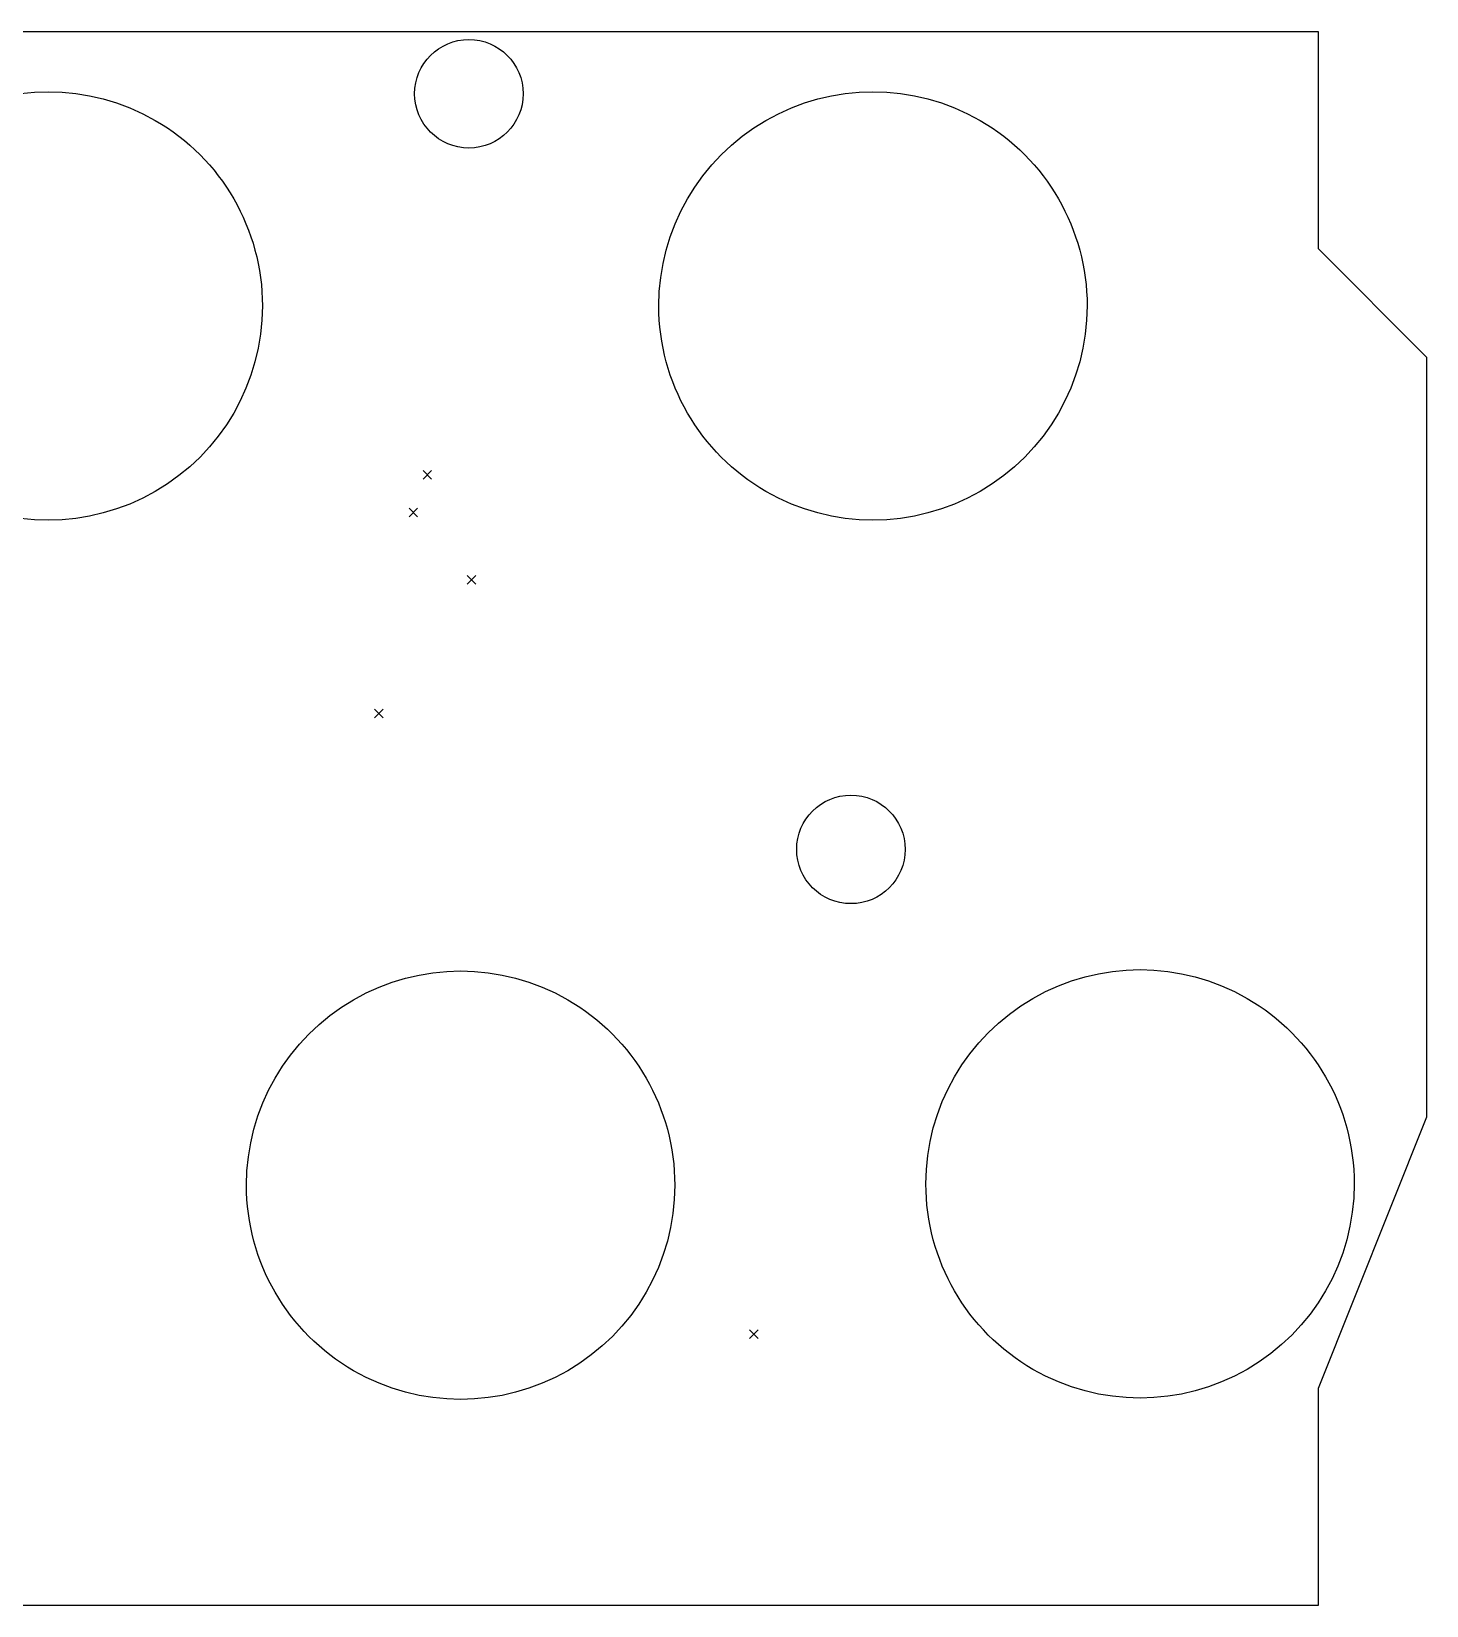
# Model space of a CAD drawing. Extents: x 67 to 198, y -130 to -46.
# Drawn here: x 132.8 to 198.1, y -119.4 to -45.7 of the extents above; entities that cross this region are included whole.
import ezdxf

# ---------------------------------------------------------------- set-up
doc = ezdxf.new("R2010")
doc.units = 0
doc.layers.add('BLACK', color=7, linetype='CONTINUOUS')

msp = doc.modelspace()

# ---------------------------------------------------------------- linework, layer by layer
at = {"layer": 'BLACK', "linetype": 'CONTINUOUS'}
for p, q in [((76.2, -45.72), (193.04, -45.72)), ((193.04, -45.72), (193.04, -55.88)), ((132.302697, -48.622092), (132.94929, -48.559135)), ((132.94929, -48.559135), (133.597992, -48.538149)), ((133.597992, -48.538149), (134.246693, -48.559135)), ((134.246693, -48.559135), (134.893286, -48.622092)), ((170.910697, -48.622092), (171.557291, -48.559135)), ((171.557291, -48.559135), (172.205993, -48.538149)), ((172.205993, -48.538149), (172.854696, -48.559135)), ((172.854696, -48.559135), (173.501289, -48.622092)), ((134.893286, -48.622092), (135.535662, -48.727021)), ((135.535662, -48.727021), (136.171712, -48.873922)), ((136.171712, -48.873922), (136.799327, -49.062794)), ((136.799327, -49.062794), (137.416398, -49.293638)), ((137.416398, -49.293638), (138.020818, -49.566454)), ((167.783166, -49.566454), (168.387585, -49.293638)), ((168.387585, -49.293638), (169.004656, -49.062794)), ((169.004656, -49.062794), (169.632271, -48.873922)), ((169.632271, -48.873922), (170.268321, -48.727021)), ((170.268321, -48.727021), (170.910697, -48.622092)), ((173.501289, -48.622092), (174.143665, -48.727021)), ((174.143665, -48.727021), (174.779715, -48.873922)), ((174.779715, -48.873922), (175.407331, -49.062794)), ((175.407331, -49.062794), (176.024402, -49.293638)), ((176.024402, -49.293638), (176.628821, -49.566454)), ((138.020818, -49.566454), (138.610477, -49.881242)), ((138.610477, -49.881242), (138.897754, -50.05354)), ((138.897754, -50.05354), (139.17792, -50.234508)), ((166.626062, -50.234508), (167.193508, -49.881242)), ((167.193508, -49.881242), (167.783166, -49.566454)), ((176.628821, -49.566454), (177.218479, -49.881242)), ((177.218479, -49.881242), (177.505756, -50.05354)), ((177.505756, -50.05354), (177.785923, -50.234508)), ((139.17792, -50.234508), (139.450845, -50.423919)), ((139.450845, -50.423919), (139.716396, -50.621543)), ((139.716396, -50.621543), (139.974441, -50.827154)), ((165.579131, -51.040522), (166.087585, -50.621543)), ((166.087585, -50.621543), (166.626062, -50.234508)), ((177.785923, -50.234508), (178.058848, -50.423919)), ((178.058848, -50.423919), (178.324399, -50.621543)), ((178.324399, -50.621543), (178.582445, -50.827154)), ((139.974441, -50.827154), (140.224849, -51.040522)), ((140.224849, -51.040522), (140.467488, -51.261418)), ((140.467488, -51.261418), (140.702225, -51.489616)), ((140.702225, -51.489616), (140.92893, -51.724887)), ((164.656509, -51.967002), (165.101754, -51.489616)), ((165.101754, -51.489616), (165.579131, -51.040522)), ((178.582445, -50.827154), (178.832853, -51.040522)), ((178.832853, -51.040522), (179.075492, -51.261418)), ((179.075492, -51.261418), (179.310229, -51.489616)), ((179.310229, -51.489616), (179.536934, -51.724887)), ((140.92893, -51.724887), (141.147471, -51.967002)), ((141.147471, -51.967002), (141.357715, -52.215732)), ((141.357715, -52.215732), (141.559531, -52.470851)), ((164.24445, -52.470851), (164.656509, -51.967002)), ((179.536934, -51.724887), (179.755474, -51.967002)), ((179.755474, -51.967002), (179.965718, -52.215732)), ((179.965718, -52.215732), (180.167534, -52.470851)), ((141.559531, -52.470851), (141.752787, -52.732129)), ((141.752787, -52.732129), (141.937351, -52.999339)), ((141.937351, -52.999339), (142.113092, -53.272251)), ((163.524106, -53.550638), (163.866631, -52.999339)), ((163.866631, -52.999339), (164.24445, -52.470851)), ((180.167534, -52.470851), (180.360789, -52.732129)), ((180.360789, -52.732129), (180.545353, -52.999339)), ((180.545353, -52.999339), (180.721093, -53.272251)), ((142.113092, -53.272251), (142.279877, -53.550638)), ((142.279877, -53.550638), (142.437576, -53.834272)), ((163.21793, -54.122924), (163.524106, -53.550638)), ((180.721093, -53.272251), (180.887878, -53.550638)), ((180.887878, -53.550638), (181.045576, -53.834272)), ((142.437576, -53.834272), (142.586055, -54.122924)), ((142.586055, -54.122924), (142.725184, -54.416365)), ((142.725184, -54.416365), (142.85483, -54.714369)), ((162.949156, -54.714369), (163.21793, -54.122924)), ((181.045576, -53.834272), (181.194055, -54.122924)), ((181.194055, -54.122924), (181.333183, -54.416365)), ((181.333183, -54.416365), (181.462828, -54.714369)), ((142.85483, -54.714369), (142.974862, -55.016705)), ((142.974862, -55.016705), (143.085147, -55.323147)), ((162.71884, -55.323147), (162.949156, -54.714369)), ((181.462828, -54.714369), (181.58286, -55.016705)), ((181.58286, -55.016705), (181.693145, -55.323147)), ((143.085147, -55.323147), (143.185555, -55.633466)), ((143.185555, -55.633466), (143.275953, -55.947433)), ((143.275953, -55.947433), (143.35621, -56.264821)), ((162.377797, -56.5854), (162.528036, -55.947433)), ((162.528036, -55.947433), (162.71884, -55.323147)), ((181.693145, -55.323147), (181.793552, -55.633466)), ((181.793552, -55.633466), (181.88395, -55.947433)), ((181.88395, -55.947433), (181.964206, -56.264821)), ((193.04, -55.88), (198.12, -60.96)), ((143.35621, -56.264821), (143.426193, -56.5854)), ((143.426193, -56.5854), (143.485772, -56.908943)), ((162.269179, -57.235222), (162.377797, -56.5854)), ((181.964206, -56.264821), (182.034189, -56.5854)), ((182.034189, -56.5854), (182.093767, -56.908943)), ((143.485772, -56.908943), (143.534813, -57.235222)), ((143.534813, -57.235222), (143.573186, -57.564008)), ((162.203234, -57.895073), (162.269179, -57.235222)), ((182.093767, -56.908943), (182.142808, -57.235222)), ((182.142808, -57.235222), (182.18118, -57.564008)), ((143.573186, -57.564008), (143.600758, -57.895073)), ((143.600758, -57.895073), (143.617398, -58.228188)), ((162.181019, -58.563126), (162.203234, -57.895073)), ((182.18118, -57.564008), (182.208752, -57.895073)), ((182.208752, -57.895073), (182.225392, -58.228188)), ((143.622974, -58.563126), (143.600758, -59.23118)), ((143.617398, -58.228188), (143.622974, -58.563126)), ((162.186594, -58.898064), (162.181019, -58.563126)), ((162.203234, -59.23118), (162.186594, -58.898064)), ((182.230968, -58.563126), (182.208752, -59.23118)), ((182.225392, -58.228188), (182.230968, -58.563126)), ((143.600758, -59.23118), (143.534813, -59.89103)), ((162.230806, -59.562244), (162.203234, -59.23118)), ((162.269179, -59.89103), (162.230806, -59.562244)), ((182.208752, -59.23118), (182.142808, -59.89103)), ((143.534813, -59.89103), (143.426193, -60.540852)), ((162.318219, -60.217309), (162.269179, -59.89103)), ((162.377797, -60.540852), (162.318219, -60.217309)), ((182.142808, -59.89103), (182.034189, -60.540852)), ((143.426193, -60.540852), (143.275953, -61.178819)), ((162.44778, -60.861431), (162.377797, -60.540852)), ((162.528036, -61.178819), (162.44778, -60.861431)), ((182.034189, -60.540852), (181.88395, -61.178819)), ((198.12, -60.96), (198.12, -96.52)), ((143.085147, -61.803105), (142.85483, -62.411883)), ((143.275953, -61.178819), (143.085147, -61.803105)), ((162.618433, -61.492786), (162.528036, -61.178819)), ((162.71884, -61.803104), (162.618433, -61.492786)), ((162.829125, -62.109546), (162.71884, -61.803104)), ((181.693145, -61.803105), (181.462828, -62.411883)), ((181.88395, -61.178819), (181.693145, -61.803105)), ((142.85483, -62.411883), (142.586055, -63.003328)), ((162.949156, -62.411883), (162.829125, -62.109546)), ((163.078802, -62.709886), (162.949156, -62.411883)), ((181.462828, -62.411883), (181.194055, -63.003328)), ((142.586055, -63.003328), (142.279877, -63.575614)), ((163.21793, -63.003328), (163.078802, -62.709886)), ((163.366408, -63.291979), (163.21793, -63.003328)), ((163.524106, -63.575613), (163.366408, -63.291979)), ((181.194055, -63.003328), (180.887878, -63.575614)), ((142.279877, -63.575614), (141.937351, -64.126913)), ((163.69089, -63.854), (163.524106, -63.575613)), ((163.866631, -64.126912), (163.69089, -63.854)), ((180.887878, -63.575614), (180.545353, -64.126913)), ((141.559531, -64.655401), (141.147471, -65.15925)), ((141.937351, -64.126913), (141.559531, -64.655401)), ((164.051194, -64.394122), (163.866631, -64.126912)), ((164.24445, -64.6554), (164.051194, -64.394122)), ((164.446265, -64.910519), (164.24445, -64.6554)), ((180.167534, -64.655401), (179.755474, -65.15925)), ((180.545353, -64.126913), (180.167534, -64.655401)), ((141.147471, -65.15925), (140.702225, -65.636635)), ((164.656509, -65.159249), (164.446265, -64.910519)), ((164.875049, -65.401364), (164.656509, -65.159249)), ((165.101754, -65.636635), (164.875049, -65.401364)), ((179.755474, -65.15925), (179.310229, -65.636635)), ((140.224849, -66.08573), (139.716396, -66.504708)), ((140.702225, -65.636635), (140.224849, -66.08573)), ((151.1426, -66.2661), (151.5426, -66.6661)), ((151.5426, -66.2661), (151.1426, -66.6661)), ((165.336492, -65.864832), (165.101754, -65.636635)), ((165.579131, -66.085729), (165.336492, -65.864832)), ((165.829539, -66.299097), (165.579131, -66.085729)), ((178.832853, -66.08573), (178.324399, -66.504708)), ((179.310229, -65.636635), (178.832853, -66.08573)), ((139.17792, -66.891743), (138.610477, -67.245009)), ((139.716396, -66.504708), (139.17792, -66.891743)), ((166.087585, -66.504707), (165.829539, -66.299097)), ((166.353137, -66.702332), (166.087585, -66.504707)), ((166.626062, -66.891743), (166.353137, -66.702332)), ((166.90623, -67.072711), (166.626062, -66.891743)), ((177.785923, -66.891743), (177.218479, -67.245009)), ((178.324399, -66.504708), (177.785923, -66.891743)), ((138.020818, -67.559796), (137.416398, -67.832612)), ((138.610477, -67.245009), (138.020818, -67.559796)), ((167.193508, -67.245009), (166.90623, -67.072711)), ((167.783166, -67.559797), (167.193508, -67.245009)), ((168.387585, -67.832612), (167.783166, -67.559797)), ((176.628821, -67.559796), (176.024402, -67.832612)), ((177.218479, -67.245009), (176.628821, -67.559796)), ((135.535662, -68.399229), (134.893286, -68.504158)), ((136.171712, -68.252328), (135.535662, -68.399229)), ((136.799327, -68.063456), (136.171712, -68.252328)), ((137.416398, -67.832612), (136.799327, -68.063456)), ((150.4864, -68.0294), (150.8864, -68.4294)), ((150.8864, -68.0294), (150.4864, -68.4294)), ((169.004656, -68.063456), (168.387585, -67.832612)), ((169.632271, -68.252329), (169.004656, -68.063456)), ((170.268321, -68.399229), (169.632271, -68.252329)), ((170.910697, -68.504158), (170.268321, -68.399229)), ((174.143665, -68.399229), (173.501289, -68.504158)), ((174.779715, -68.252328), (174.143665, -68.399229)), ((175.407331, -68.063456), (174.779715, -68.252328)), ((176.024402, -67.832612), (175.407331, -68.063456)), ((132.94929, -68.567116), (132.302697, -68.504158)), ((133.597992, -68.588101), (132.94929, -68.567116)), ((134.246693, -68.567116), (133.597992, -68.588101)), ((134.893286, -68.504158), (134.246693, -68.567116)), ((171.557291, -68.567116), (170.910697, -68.504158)), ((172.205993, -68.588101), (171.557291, -68.567116)), ((172.854696, -68.567116), (172.205993, -68.588101)), ((173.501289, -68.504158), (172.854696, -68.567116)), ((153.2098, -71.1819), (153.6098, -71.5819)), ((153.6098, -71.1819), (153.2098, -71.5819)), ((148.8778, -77.4388), (149.2778, -77.8388)), ((149.2778, -77.4388), (148.8778, -77.8388)), ((150.964315, -89.875024), (151.606691, -89.770094)), ((151.606691, -89.770094), (152.253284, -89.707137)), ((152.253284, -89.707137), (152.901987, -89.686151)), ((152.901987, -89.686151), (153.550689, -89.707136)), ((153.550689, -89.707136), (154.197283, -89.770094)), ((154.197283, -89.770094), (154.83966, -89.875023)), ((182.134737, -89.958521), (182.770787, -89.81162)), ((182.770787, -89.81162), (183.413163, -89.706691)), ((183.413163, -89.706691), (184.059757, -89.643734)), ((184.059757, -89.643734), (184.708459, -89.622748)), ((184.708459, -89.622748), (185.357162, -89.643734)), ((185.357162, -89.643734), (186.003755, -89.706691)), ((186.003755, -89.706691), (186.646131, -89.81162)), ((186.646131, -89.81162), (187.282181, -89.958521)), ((148.479158, -90.714457), (149.083578, -90.441641)), ((149.083578, -90.441641), (149.70065, -90.210797)), ((149.70065, -90.210797), (150.328265, -90.021925)), ((150.328265, -90.021925), (150.964315, -89.875024)), ((154.83966, -89.875023), (155.475711, -90.021923)), ((155.475711, -90.021923), (156.103328, -90.210795)), ((156.103328, -90.210795), (156.720402, -90.441639)), ((156.720402, -90.441639), (157.324824, -90.714454)), ((180.285632, -90.651053), (180.890051, -90.378237)), ((180.890051, -90.378237), (181.507122, -90.147393)), ((181.507122, -90.147393), (182.134737, -89.958521)), ((187.282181, -89.958521), (187.909797, -90.147393)), ((187.909797, -90.147393), (188.526868, -90.378237)), ((188.526868, -90.378237), (189.131287, -90.651053)), ((147.322057, -91.382511), (147.889499, -91.029244)), ((147.889499, -91.029244), (148.479158, -90.714457)), ((157.324824, -90.714454), (157.914486, -91.02924)), ((157.914486, -91.02924), (158.201762, -91.201538)), ((158.201762, -91.201538), (158.481928, -91.382507)), ((178.590051, -91.706142), (179.128528, -91.319107)), ((179.128528, -91.319107), (179.695974, -90.965841)), ((179.695974, -90.965841), (180.285632, -90.651053)), ((189.131287, -90.651053), (189.720945, -90.965841)), ((189.720945, -90.965841), (190.008222, -91.138139)), ((190.008222, -91.138139), (190.288389, -91.319107)), ((190.288389, -91.319107), (190.561314, -91.508518)), ((146.275132, -92.188524), (146.783583, -91.769546)), ((146.783583, -91.769546), (147.322057, -91.382511)), ((158.481928, -91.382507), (158.754851, -91.571918)), ((158.754851, -91.571918), (159.020402, -91.769542)), ((159.020402, -91.769542), (159.278446, -91.975153)), ((159.278446, -91.975153), (159.528853, -92.188521)), ((178.081597, -92.125121), (178.590051, -91.706142)), ((190.561314, -91.508518), (190.826865, -91.706142)), ((190.826865, -91.706142), (191.084911, -91.911753)), ((191.084911, -91.911753), (191.335319, -92.125121)), ((145.352512, -93.115004), (145.797757, -92.637619)), ((145.797757, -92.637619), (146.275132, -92.188524)), ((159.528853, -92.188521), (159.771491, -92.409417)), ((159.771491, -92.409417), (160.006228, -92.637615)), ((160.006228, -92.637615), (160.232933, -92.872886)), ((177.158975, -93.051601), (177.60422, -92.574215)), ((177.60422, -92.574215), (178.081597, -92.125121)), ((191.335319, -92.125121), (191.577958, -92.346017)), ((191.577958, -92.346017), (191.812695, -92.574215)), ((191.812695, -92.574215), (192.0394, -92.809486)), ((192.0394, -92.809486), (192.25794, -93.051601)), ((144.940454, -93.618853), (145.352512, -93.115004)), ((160.232933, -92.872886), (160.451472, -93.115001)), ((160.451472, -93.115001), (160.661716, -93.363731)), ((160.661716, -93.363731), (160.863531, -93.61885)), ((176.746916, -93.55545), (177.158975, -93.051601)), ((192.25794, -93.051601), (192.468184, -93.300331)), ((192.468184, -93.300331), (192.67, -93.55545)), ((144.22011, -94.698639), (144.562635, -94.14734)), ((144.562635, -94.14734), (144.940454, -93.618853)), ((160.863531, -93.61885), (161.056787, -93.880128)), ((161.056787, -93.880128), (161.24135, -94.147338)), ((161.24135, -94.147338), (161.41709, -94.42025)), ((176.026572, -94.635237), (176.369097, -94.083938)), ((176.369097, -94.083938), (176.746916, -93.55545)), ((192.67, -93.55545), (192.863255, -93.816728)), ((192.863255, -93.816728), (193.047819, -94.083938)), ((193.047819, -94.083938), (193.223559, -94.35685)), ((143.913933, -95.270924), (144.22011, -94.698639)), ((161.41709, -94.42025), (161.583875, -94.698637)), ((161.583875, -94.698637), (161.741573, -94.982271)), ((161.741573, -94.982271), (161.890052, -95.270923)), ((175.720396, -95.207523), (176.026572, -94.635237)), ((193.223559, -94.35685), (193.390344, -94.635237)), ((193.390344, -94.635237), (193.548042, -94.918871)), ((193.548042, -94.918871), (193.696521, -95.207523)), ((143.645159, -95.862369), (143.913933, -95.270924)), ((161.890052, -95.270923), (162.02918, -95.564364)), ((162.02918, -95.564364), (162.158826, -95.862367)), ((175.451622, -95.798968), (175.720396, -95.207523)), ((193.696521, -95.207523), (193.835649, -95.500964)), ((193.835649, -95.500964), (193.965294, -95.798968)), ((143.224037, -97.095432), (143.414842, -96.471147)), ((143.414842, -96.471147), (143.645159, -95.862369)), ((162.158826, -95.862367), (162.278857, -96.164704)), ((162.278857, -96.164704), (162.389143, -96.471146)), ((162.389143, -96.471146), (162.48955, -96.781464)), ((175.030502, -97.032032), (175.221306, -96.407746)), ((175.221306, -96.407746), (175.451622, -95.798968)), ((193.965294, -95.798968), (194.085326, -96.101304)), ((194.085326, -96.101304), (194.195611, -96.407746)), ((194.195611, -96.407746), (194.296018, -96.718065)), ((143.073798, -97.733398), (143.224037, -97.095432)), ((162.48955, -96.781464), (162.579948, -97.095431)), ((162.579948, -97.095431), (162.660204, -97.412818)), ((174.880263, -97.669999), (175.030502, -97.032032)), ((198.12, -96.52), (193.04, -109.22)), ((194.296018, -96.718065), (194.386416, -97.032032)), ((194.386416, -97.032032), (194.466672, -97.34942)), ((142.965178, -98.383219), (143.073798, -97.733398)), ((162.660204, -97.412818), (162.730187, -97.733398)), ((162.730187, -97.733398), (162.789765, -98.056941)), ((174.771645, -98.319821), (174.880263, -97.669999)), ((194.466672, -97.34942), (194.536655, -97.669999)), ((194.536655, -97.669999), (194.596233, -97.993542)), ((142.899234, -99.043069), (142.965178, -98.383219)), ((162.789765, -98.056941), (162.838807, -98.383219)), ((162.838807, -98.383219), (162.877179, -98.712004)), ((174.7057, -98.979672), (174.771645, -98.319821)), ((194.596233, -97.993542), (194.645274, -98.319821)), ((194.645274, -98.319821), (194.683646, -98.648607)), ((194.683646, -98.648607), (194.711218, -98.979672)), ((142.877018, -99.711121), (142.899234, -99.043069)), ((162.877179, -98.712004), (162.904751, -99.043069)), ((162.904751, -99.043069), (162.921391, -99.376184)), ((162.921391, -99.376184), (162.926967, -99.711121)), ((174.683485, -99.647725), (174.7057, -98.979672)), ((194.711218, -98.979672), (194.727858, -99.312787)), ((194.727858, -99.312787), (194.733434, -99.647725)), ((142.882594, -100.04606), (142.877018, -99.711121)), ((142.899234, -100.379175), (142.882594, -100.04606)), ((162.926967, -99.711121), (162.904751, -100.379175)), ((174.68906, -99.982663), (174.683485, -99.647725)), ((174.7057, -100.315779), (174.68906, -99.982663)), ((194.733434, -99.647725), (194.711218, -100.315779)), ((142.926806, -100.71024), (142.899234, -100.379175)), ((142.965178, -101.039026), (142.926806, -100.71024)), ((162.904751, -100.379175), (162.838807, -101.039026)), ((174.733272, -100.646843), (174.7057, -100.315779)), ((174.771645, -100.975629), (174.733272, -100.646843)), ((194.711218, -100.315779), (194.645274, -100.975629)), ((143.01422, -101.365305), (142.965178, -101.039026)), ((143.073798, -101.688849), (143.01422, -101.365305)), ((162.838807, -101.039026), (162.730187, -101.688849)), ((174.820685, -101.301908), (174.771645, -100.975629)), ((174.880263, -101.625451), (174.820685, -101.301908)), ((174.950246, -101.94603), (174.880263, -101.625451)), ((194.536655, -101.625451), (194.386416, -102.263418)), ((194.645274, -100.975629), (194.536655, -101.625451)), ((143.143781, -102.009428), (143.073798, -101.688849)), ((143.224037, -102.326816), (143.143781, -102.009428)), ((143.314435, -102.640784), (143.224037, -102.326816)), ((162.579948, -102.326816), (162.389143, -102.951102)), ((162.730187, -101.688849), (162.579948, -102.326816)), ((175.030502, -102.263418), (174.950246, -101.94603)), ((175.120899, -102.577385), (175.030502, -102.263418)), ((194.386416, -102.263418), (194.195611, -102.887704)), ((143.414843, -102.951102), (143.314435, -102.640784)), ((143.525128, -103.257544), (143.414843, -102.951102)), ((162.389143, -102.951102), (162.158826, -103.559881)), ((175.221306, -102.887703), (175.120899, -102.577385)), ((175.331591, -103.194145), (175.221306, -102.887703)), ((194.195611, -102.887704), (193.965294, -103.496482)), ((143.64516, -103.559881), (143.525128, -103.257544)), ((143.774805, -103.857885), (143.64516, -103.559881)), ((143.913934, -104.151327), (143.774805, -103.857885)), ((162.158826, -103.559881), (161.890052, -104.151327)), ((175.451622, -103.496482), (175.331591, -103.194145)), ((175.581268, -103.794485), (175.451622, -103.496482)), ((175.720396, -104.087927), (175.581268, -103.794485)), ((193.965294, -103.496482), (193.696521, -104.087927)), ((144.062413, -104.439979), (143.913934, -104.151327)), ((144.220111, -104.723613), (144.062413, -104.439979)), ((161.890052, -104.151327), (161.583875, -104.723613)), ((175.868874, -104.376578), (175.720396, -104.087927)), ((176.026572, -104.660212), (175.868874, -104.376578)), ((193.696521, -104.087927), (193.390344, -104.660213)), ((144.386896, -105.002), (144.220111, -104.723613)), ((144.562636, -105.274913), (144.386896, -105.002)), ((144.7472, -105.542122), (144.562636, -105.274913)), ((161.24135, -105.274913), (160.863531, -105.803401)), ((161.583875, -104.723613), (161.24135, -105.274913)), ((176.193356, -104.938599), (176.026572, -104.660212)), ((176.369097, -105.211511), (176.193356, -104.938599)), ((176.55366, -105.478721), (176.369097, -105.211511)), ((193.047819, -105.211512), (192.67, -105.74)), ((193.390344, -104.660213), (193.047819, -105.211512)), ((144.940456, -105.803401), (144.7472, -105.542122)), ((145.142271, -106.05852), (144.940456, -105.803401)), ((145.352515, -106.307251), (145.142271, -106.05852)), ((160.863531, -105.803401), (160.451472, -106.307251)), ((176.746916, -105.739999), (176.55366, -105.478721)), ((176.948731, -105.995118), (176.746916, -105.739999)), ((177.158975, -106.243848), (176.948731, -105.995118)), ((192.67, -105.74), (192.25794, -106.243849)), ((145.571055, -106.549366), (145.352515, -106.307251)), ((145.79776, -106.784637), (145.571055, -106.549366)), ((146.032497, -107.012835), (145.79776, -106.784637)), ((160.006228, -106.784637), (159.528853, -107.233732)), ((160.451472, -106.307251), (160.006228, -106.784637)), ((166.4298, -106.48), (166.8298, -106.88)), ((166.8298, -106.48), (166.4298, -106.88)), ((177.377515, -106.485963), (177.158975, -106.243848)), ((177.60422, -106.721234), (177.377515, -106.485963)), ((177.838958, -106.949431), (177.60422, -106.721234)), ((191.812695, -106.721234), (191.335319, -107.170329)), ((192.25794, -106.243849), (191.812695, -106.721234)), ((146.275136, -107.233732), (146.032497, -107.012835)), ((146.525543, -107.4471), (146.275136, -107.233732)), ((146.783589, -107.652711), (146.525543, -107.4471)), ((159.528853, -107.233732), (159.020402, -107.652711)), ((178.081597, -107.170328), (177.838958, -106.949431)), ((178.332005, -107.383696), (178.081597, -107.170328)), ((178.590051, -107.589306), (178.332005, -107.383696)), ((191.335319, -107.170329), (190.826865, -107.589307)), ((147.049139, -107.850336), (146.783589, -107.652711)), ((147.322064, -108.039747), (147.049139, -107.850336)), ((147.60223, -108.220715), (147.322064, -108.039747)), ((147.889507, -108.393014), (147.60223, -108.220715)), ((158.481928, -108.039747), (157.914486, -108.393014)), ((159.020402, -107.652711), (158.481928, -108.039747)), ((178.855603, -107.786931), (178.590051, -107.589306)), ((179.128528, -107.976342), (178.855603, -107.786931)), ((179.408696, -108.15731), (179.128528, -107.976342)), ((179.695974, -108.329608), (179.408696, -108.15731)), ((190.288389, -107.976342), (189.720945, -108.329608)), ((190.826865, -107.589307), (190.288389, -107.976342)), ((148.479166, -108.707801), (147.889507, -108.393014)), ((149.083585, -108.980616), (148.479166, -108.707801)), ((149.700657, -109.211459), (149.083585, -108.980616)), ((156.720402, -108.980616), (156.103329, -109.211459)), ((157.324824, -108.707801), (156.720402, -108.980616)), ((157.914486, -108.393014), (157.324824, -108.707801)), ((180.285632, -108.644396), (179.695974, -108.329608)), ((180.890051, -108.917211), (180.285632, -108.644396)), ((181.507122, -109.148055), (180.890051, -108.917211)), ((188.526868, -108.917211), (187.909797, -109.148055)), ((189.131287, -108.644395), (188.526868, -108.917211)), ((189.720945, -108.329608), (189.131287, -108.644395)), ((150.328272, -109.400331), (149.700657, -109.211459)), ((150.964321, -109.547232), (150.328272, -109.400331)), ((151.606696, -109.652161), (150.964321, -109.547232)), ((152.253289, -109.715118), (151.606696, -109.652161)), ((152.901991, -109.736104), (152.253289, -109.715118)), ((153.550692, -109.715118), (152.901991, -109.736104)), ((154.197286, -109.652161), (153.550692, -109.715118)), ((154.839662, -109.547232), (154.197286, -109.652161)), ((155.475712, -109.400331), (154.839662, -109.547232)), ((156.103329, -109.211459), (155.475712, -109.400331)), ((182.134737, -109.336928), (181.507122, -109.148055)), ((182.770787, -109.483828), (182.134737, -109.336928)), ((183.413163, -109.588757), (182.770787, -109.483828)), ((184.059757, -109.651715), (183.413163, -109.588757)), ((184.708459, -109.6727), (184.059757, -109.651715)), ((185.357162, -109.651715), (184.708459, -109.6727)), ((186.003755, -109.588757), (185.357162, -109.651715)), ((186.646131, -109.483828), (186.003755, -109.588757)), ((187.282181, -109.336927), (186.646131, -109.483828)), ((187.909797, -109.148055), (187.282181, -109.336927)), ((193.04, -109.22), (193.04, -119.38)), ((193.04, -119.38), (76.2, -119.38))]:
    msp.add_line(p, q, dxfattribs=at)
at = {"layer": 'BLACK'}
for centre in [(153.289259, -48.635168), (171.174195, -83.995078)]:
    msp.add_circle(centre, 2.54, dxfattribs=at)

doc.saveas('drawing.dxf')
